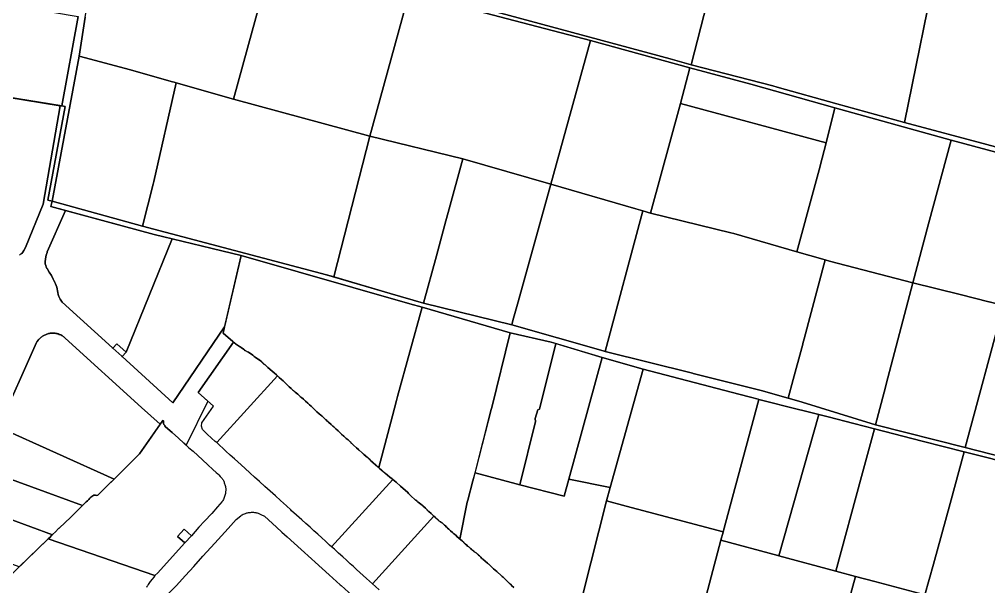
# Model space of a CAD drawing. Header units: metres. Extents: x 3 to 1005126, y 39 to 4383651.
# Drawn here: x 487051 to 487755, y 4370983 to 4371396 of the extents above; entities that cross this region are included whole.
import ezdxf

# ---------------------------------------------------------------- set-up
doc = ezdxf.new("R2010")
doc.units = ezdxf.units.M
doc.header["$MEASUREMENT"] = 0
doc.layers.add('TM_Llucmajor', color=7, linetype='Continuous')

msp = doc.modelspace()

# ---------------------------------------------------------------- linework, layer by layer
at = {"layer": 'TM_Llucmajor', "linetype": 'Continuous', "flags": 128}
for points in [[(487597.87, 4371347.12), (487538.55, 4371362.51), (487561.77, 4371453.24), (487561.85, 4371453.55), (487566.13, 4371469.93), (487566.77, 4371472.36), (487570.09, 4371485.22), (487572.88, 4371484.46), (487579.89, 4371482.54), (487598.3, 4371477.49), (487611.51, 4371473.86), (487647.01, 4371464.13), (487648.25, 4371463.78), (487668.36, 4371457.97), (487668.95, 4371457.8), (487670.91, 4371457.23), (487673.19, 4371456.57), (487673.67, 4371456.43), (487718.44, 4371443.44), (487693.44, 4371320.48), (487644.36, 4371334.16), (487601, 4371346.25), (487597.87, 4371347.12)], [(487131.5, 4371358.75), (487094.4, 4371368.76), (487098.72, 4371397.23), (487112.41, 4371473.87), (487198.28, 4371449.82), (487199.78, 4371449.4), (487234.69, 4371440.74), (487232.82, 4371433.95), (487206.32, 4371337.63), (487164.71, 4371349.44), (487163.17, 4371349.87), (487162.19, 4371350.15), (487132.22, 4371358.55), (487131.5, 4371358.75)], [(487812.94, 4371288.54), (487693.44, 4371320.48), (487718.44, 4371443.44), (487779.7, 4371428.08), (487783.83, 4371427.04), (487801.46, 4371422.03), (487803.36, 4371421.49), (487844.65, 4371409.97), (487900.61, 4371394.38), (487872.97, 4371272.3), (487813.95, 4371288.27), (487812.94, 4371288.54)], [(487305.44, 4371310.58), (487206.32, 4371337.63), (487232.82, 4371433.95), (487234.69, 4371440.74), (487333.85, 4371414.89), (487305.44, 4371310.58)], [(487081.75, 4371332.61), (486976.71, 4371349.54), (486988.45, 4371416.94), (487008.33, 4371413.14), (487056.32, 4371403.97), (487093.48, 4371397.61), (487081.75, 4371332.61)], [(487372.9, 4371294.18), (487305.44, 4371310.58), (487333.85, 4371414.89), (487465.63, 4371380.06), (487436.7, 4371275.79), (487372.9, 4371294.18)], [(487498.4, 4371257.82), (487436.7, 4371275.79), (487465.63, 4371380.06), (487537.71, 4371360.29), (487530.81, 4371334.46), (487509.17, 4371254.83), (487503.41, 4371256.43), (487498.4, 4371257.82)], [(487140.21, 4371245.21), (487074.68, 4371263.42), (487094.4, 4371368.76), (487131.5, 4371358.75), (487132.22, 4371358.55), (487162.19, 4371350.15), (487163.17, 4371349.87), (487164.71, 4371349.44), (487148.47, 4371277.82), (487147.98, 4371275.9), (487140.21, 4371245.21)], [(487636.67, 4371305.74), (487530.81, 4371334.46), (487537.71, 4371360.29), (487581.83, 4371348.38), (487642.81, 4371331.34), (487636.67, 4371305.74)], [(487305.44, 4371310.58), (487279.23, 4371208.4), (487273.91, 4371209.96), (487140.21, 4371245.21), (487147.98, 4371275.9), (487148.47, 4371277.82), (487164.71, 4371349.44), (487206.32, 4371337.63), (487305.44, 4371310.58)], [(487567.39, 4371240.4), (487509.17, 4371254.83), (487530.81, 4371334.46), (487636.67, 4371305.74), (487632.25, 4371289.18), (487632.14, 4371288.78), (487627.82, 4371272.84), (487615.32, 4371226.67), (487569.66, 4371239.84), (487567.39, 4371240.4)], [(487634.19, 4371221.34), (487615.32, 4371226.67), (487627.82, 4371272.84), (487632.14, 4371288.78), (487632.25, 4371289.18), (487636.67, 4371305.74), (487642.81, 4371331.34), (487727.3, 4371307.83), (487711, 4371246.98), (487699.56, 4371204.22), (487638.96, 4371219.98), (487635.94, 4371220.84), (487634.19, 4371221.34)], [(487305.44, 4371310.58), (487372.9, 4371294.18), (487362.24, 4371255.19), (487360.6, 4371249.19), (487353.65, 4371223.81), (487344.24, 4371189.39), (487320.12, 4371196.45), (487279.23, 4371208.4), (487305.44, 4371310.58)], [(487733.97, 4371195.54), (487699.56, 4371204.22), (487711, 4371246.98), (487727.3, 4371307.83), (487769.72, 4371296.48), (487791.95, 4371290.54), (487790.67, 4371285.62), (487783.36, 4371257.49), (487783.19, 4371256.84), (487765.22, 4371187.66), (487754.84, 4371190.28), (487754.72, 4371190.31), (487733.97, 4371195.54)], [(487408.36, 4371173.72), (487344.24, 4371189.39), (487353.65, 4371223.81), (487360.6, 4371249.19), (487362.24, 4371255.19), (487372.9, 4371294.18), (487436.7, 4371275.79), (487412.94, 4371190.22), (487409.21, 4371176.78), (487408.36, 4371173.72)], [(487474.68, 4371154.72), (487408.36, 4371173.72), (487409.21, 4371176.78), (487412.94, 4371190.22), (487436.7, 4371275.79), (487498.4, 4371257.82), (487503.41, 4371256.43), (487476.16, 4371154.35), (487474.68, 4371154.72)], [(487118.77, 4371156.6), (487118.62, 4371156.71), (487118.53, 4371156.8), (487082, 4371190.02), (487080.48, 4371192.22), (487079.6, 4371194.09), (487079.11, 4371195.69), (487078.8, 4371197.11), (487078.57, 4371198.42), (487078.31, 4371199.68), (487077.99, 4371200.92), (487077.62, 4371202.13), (487077.19, 4371203.29), (487076.71, 4371204.39), (487076.2, 4371205.49), (487076.03, 4371205.8), (487075.53, 4371206.85), (487074.14, 4371209.44), (487072.64, 4371211.96), (487071.03, 4371214.42), (487070.95, 4371214.57), (487070.44, 4371215.64), (487070.05, 4371216.69), (487069.76, 4371217.84), (487069.62, 4371219.3), (487069.78, 4371221.62), (487070.26, 4371224.25), (487071.05, 4371226.19), (487071.2, 4371226.54), (487084.52, 4371256.56), (487148.81, 4371239.13), (487161.82, 4371236), (487128.35, 4371153.78), (487121.69, 4371159.83), (487118.77, 4371156.6)], [(487539.54, 4371138.4), (487476.16, 4371154.35), (487503.41, 4371256.43), (487509.17, 4371254.83), (487567.39, 4371240.4), (487569.66, 4371239.84), (487615.32, 4371226.67), (487634.19, 4371221.34), (487635.94, 4371220.84), (487620.56, 4371163.35), (487619.7, 4371160.12), (487619.58, 4371159.67), (487618.86, 4371156.98), (487612.7, 4371133.96), (487609.06, 4371120.34), (487589.32, 4371125.79), (487540.13, 4371138.25), (487539.54, 4371138.4)], [(487161.82, 4371236), (487211.94, 4371223.95), (487199.84, 4371172.07), (487162.27, 4371117.04), (487162.26, 4371117.06), (487125.42, 4371150.55), (487128.35, 4371153.78), (487161.82, 4371236)], [(487205.91, 4371161.39), (487198.78, 4371167.53), (487211.94, 4371223.95), (487334.26, 4371188.98), (487343.35, 4371186.39), (487325.53, 4371121.45), (487324.76, 4371118.66), (487321.79, 4371107.41), (487311.93, 4371070.02), (487305.53, 4371075.54), (487303.91, 4371076.93), (487303.42, 4371077.39), (487302.5, 4371078.15), (487302.07, 4371078.51), (487300.84, 4371079.58), (487299.81, 4371080.52), (487297.54, 4371082.6), (487297.1, 4371083), (487295.54, 4371084.37), (487293.38, 4371086.3), (487291.99, 4371087.56), (487291.88, 4371087.68), (487291.49, 4371088.06), (487290.99, 4371088.57), (487289.51, 4371089.95), (487288.2, 4371091.14), (487286.37, 4371092.82), (487285.57, 4371093.52), (487284.72, 4371094.28), (487284.24, 4371094.7), (487282.49, 4371096.33), (487282.26, 4371096.54), (487280.87, 4371097.76), (487280.6, 4371098), (487279.84, 4371098.72), (487279.12, 4371099.41), (487278.42, 4371100.07), (487277.28, 4371101.16), (487275.43, 4371102.79), (487274.9, 4371103.27), (487274.22, 4371103.93), (487273.59, 4371104.59), (487273.24, 4371104.91), (487272.99, 4371105.17), (487272.51, 4371105.61), (487270.39, 4371107.38), (487269.74, 4371107.92), (487268.49, 4371109.02), (487266.84, 4371110.48), (487266.36, 4371110.94), (487265.44, 4371111.82), (487263.99, 4371113.21), (487262.68, 4371114.46), (487261.6, 4371115.45), (487260.97, 4371116.02), (487260.42, 4371116.6), (487258.65, 4371118.2), (487257.06, 4371119.6), (487255.66, 4371120.84), (487255.26, 4371121.17), (487254.78, 4371121.59), (487254.24, 4371122.05), (487253.67, 4371122.52), (487252.97, 4371123.2), (487251.18, 4371124.8), (487250.17, 4371125.63), (487249.98, 4371125.78), (487249.49, 4371126.16), (487248.72, 4371126.89), (487248.46, 4371127.16), (487248.25, 4371127.37), (487246.77, 4371128.67), (487245.87, 4371129.5), (487244.91, 4371130.45), (487243.79, 4371131.51), (487243.06, 4371132.23), (487242.34, 4371132.86), (487241.15, 4371133.92), (487239.49, 4371135.46), (487238.22, 4371136.59), (487237.51, 4371137.22), (487235.83, 4371138.76), (487234.53, 4371139.97), (487231.34, 4371142.72), (487230.15, 4371143.79), (487229.24, 4371144.54), (487228.83, 4371144.87), (487228.74, 4371144.95), (487228.5, 4371145.11), (487228.29, 4371145.26), (487228.15, 4371145.34), (487227.97, 4371145.52), (487227.88, 4371145.62), (487227.76, 4371145.78), (487227.61, 4371145.98), (487227.24, 4371146.36), (487227.03, 4371146.54), (487226.87, 4371146.67), (487226.59, 4371146.86), (487225.99, 4371147.48), (487224.8, 4371148.33), (487224.33, 4371148.66), (487223.13, 4371149.47), (487222.17, 4371150.17), (487221.43, 4371150.7), (487220.82, 4371151.18), (487220.29, 4371151.6), (487217.13, 4371153.72), (487216.43, 4371154.11), (487214.88, 4371154.88), (487214.68, 4371154.98), (487214.42, 4371155.13), (487214.24, 4371155.23), (487214.12, 4371155.34), (487214.07, 4371155.46), (487214.03, 4371155.59), (487213.94, 4371155.73), (487213.81, 4371155.86), (487213.58, 4371155.99), (487211.81, 4371157.16), (487211.15, 4371157.57), (487210.79, 4371157.78), (487209.9, 4371158.38), (487208.57, 4371159.24), (487207.81, 4371159.81), (487207.37, 4371160.13), (487205.91, 4371161.39)], [(487609.96, 4371120.09), (487609.06, 4371120.34), (487612.7, 4371133.96), (487618.86, 4371156.98), (487619.58, 4371159.67), (487619.7, 4371160.12), (487620.56, 4371163.35), (487635.94, 4371220.84), (487638.96, 4371219.98), (487699.56, 4371204.22), (487680.27, 4371130.48), (487678.91, 4371125.3), (487678.76, 4371124.73), (487672.45, 4371101), (487619.28, 4371117.53), (487609.96, 4371120.09)], [(487737.56, 4371084.38), (487672.45, 4371101), (487678.76, 4371124.73), (487678.91, 4371125.3), (487680.27, 4371130.48), (487699.56, 4371204.22), (487733.97, 4371195.54), (487754.72, 4371190.31), (487754.84, 4371190.28), (487765.22, 4371187.66), (487737.56, 4371084.38)], [(487316.72, 4371065.62), (487311.93, 4371070.02), (487321.79, 4371107.41), (487324.76, 4371118.66), (487325.53, 4371121.45), (487343.35, 4371186.39), (487407.12, 4371167.73), (487393.81, 4371113.45), (487393.49, 4371112.16), (487380.22, 4371060.39), (487376.44, 4371046.29), (487376.05, 4371044.83), (487370.73, 4371017.99), (487369.95, 4371018.63), (487368.6, 4371019.81), (487367.97, 4371020.45), (487366.79, 4371021.54), (487366.11, 4371022.1), (487365.4, 4371022.71), (487363.93, 4371024.04), (487362.67, 4371025.14), (487361.76, 4371026), (487361.38, 4371026.34), (487360.76, 4371026.96), (487360.16, 4371027.56), (487359.56, 4371028.09), (487359.33, 4371028.34), (487359.15, 4371028.53), (487358.56, 4371029.06), (487357.72, 4371029.74), (487357.32, 4371030.13), (487356.75, 4371030.49), (487356.57, 4371030.6), (487356.16, 4371030.84), (487355.9, 4371030.97), (487355.49, 4371031.24), (487355.29, 4371031.38), (487354.88, 4371031.85), (487354.57, 4371032.14), (487353.06, 4371033.56), (487351.82, 4371034.69), (487349.74, 4371036.57), (487348.2, 4371037.95), (487347.77, 4371038.3), (487347.45, 4371038.59), (487347.28, 4371038.77), (487347.17, 4371038.91), (487347.07, 4371039.03), (487346.97, 4371039.16), (487346.87, 4371039.32), (487346.78, 4371039.42), (487346.66, 4371039.55), (487346.56, 4371039.66), (487346.42, 4371039.78), (487346.17, 4371039.97), (487345.91, 4371040.21), (487345.63, 4371040.48), (487343.77, 4371042.22), (487343.27, 4371042.7), (487341.42, 4371044.01), (487340.4, 4371044.74), (487339.97, 4371045.12), (487339.72, 4371045.34), (487339.37, 4371045.67), (487338.72, 4371046.2), (487338.33, 4371046.55), (487337.72, 4371047), (487335.49, 4371049.02), (487335.07, 4371049.39), (487334.83, 4371049.66), (487333.41, 4371051.17), (487332.81, 4371051.8), (487327.68, 4371056.35), (487324.43, 4371059.24), (487323.53, 4371060.01), (487321.99, 4371061.33), (487321.63, 4371061.63), (487319.93, 4371062.96), (487318.15, 4371064.41), (487316.72, 4371065.62)], [(487801.71, 4371068.06), (487737.56, 4371084.38), (487765.22, 4371187.66), (487828.66, 4371170.67), (487801.71, 4371068.06)], [(487119.75, 4371061.47), (487035.84, 4371099.25), (487063.4, 4371160.87), (487063.67, 4371161.29), (487063.72, 4371161.4), (487064.46, 4371162.38), (487064.86, 4371162.85), (487065.28, 4371163.31), (487065.72, 4371163.74), (487066.17, 4371164.16), (487066.65, 4371164.55), (487067.14, 4371164.93), (487067.64, 4371165.28), (487068.17, 4371165.61), (487068.7, 4371165.91), (487069.25, 4371166.2), (487069.81, 4371166.45), (487070.38, 4371166.69), (487070.96, 4371166.9), (487071.55, 4371167.08), (487072.15, 4371167.23), (487072.75, 4371167.36), (487073.36, 4371167.47), (487073.97, 4371167.54), (487074.59, 4371167.59), (487075.2, 4371167.62), (487075.84, 4371167.61), (487076.03, 4371167.6), (487076.18, 4371167.58), (487076.27, 4371167.58), (487076.38, 4371167.56), (487076.93, 4371167.5), (487077.49, 4371167.4), (487078.25, 4371167.23), (487078.63, 4371167.13), (487079, 4371167.01), (487079.18, 4371166.96), (487079.92, 4371166.69), (487080.28, 4371166.54), (487080.67, 4371166.35), (487080.92, 4371166.24), (487081.67, 4371165.83), (487082.17, 4371165.53), (487082.65, 4371165.2), (487083.12, 4371164.85), (487083.32, 4371164.69), (487083.57, 4371164.47), (487083.76, 4371164.32), (487084.2, 4371163.93), (487139.66, 4371113.52), (487153.03, 4371101.33), (487143.28, 4371087.14), (487138.19, 4371079.94), (487137.37, 4371079.06), (487130.22, 4371071.85), (487122.26, 4371063.95), (487119.75, 4371061.47)], [(487411.52, 4371058.16), (487381.68, 4371066.1), (487393.49, 4371112.16), (487393.81, 4371113.45), (487407.12, 4371167.73), (487437.08, 4371161.12), (487440.46, 4371160.09), (487428.39, 4371112.42), (487427.21, 4371111.91), (487425.44, 4371105.5), (487425.63, 4371103.44), (487414.16, 4371057.45), (487411.52, 4371058.16)], [(487194.14, 4371088.01), (487193.03, 4371088.97), (487190.47, 4371091.39), (487187.28, 4371094.2), (487183.75, 4371097.5), (487183.15, 4371099.91), (487183.44, 4371102.43), (487191.83, 4371114.47), (487180.68, 4371124.52), (487206.24, 4371161.06), (487207.27, 4371160.2), (487207.81, 4371159.81), (487208.57, 4371159.24), (487209.9, 4371158.38), (487210.79, 4371157.78), (487211.15, 4371157.57), (487211.81, 4371157.16), (487213.58, 4371155.99), (487213.81, 4371155.86), (487213.94, 4371155.73), (487214.03, 4371155.59), (487214.07, 4371155.46), (487214.12, 4371155.34), (487214.18, 4371155.27), (487214.24, 4371155.23), (487214.33, 4371155.17), (487214.42, 4371155.13), (487214.68, 4371154.98), (487214.88, 4371154.88), (487216.43, 4371154.11), (487217.13, 4371153.72), (487220.29, 4371151.6), (487220.82, 4371151.18), (487221.43, 4371150.7), (487222.17, 4371150.17), (487223.13, 4371149.47), (487224.33, 4371148.66), (487225.99, 4371147.48), (487226.59, 4371146.86), (487226.87, 4371146.67), (487227.03, 4371146.54), (487227.24, 4371146.36), (487227.61, 4371145.98), (487227.88, 4371145.62), (487227.97, 4371145.52), (487228.15, 4371145.34), (487228.29, 4371145.26), (487228.5, 4371145.11), (487228.74, 4371144.95), (487228.83, 4371144.87), (487229.24, 4371144.54), (487230.15, 4371143.79), (487231.34, 4371142.72), (487234.53, 4371139.97), (487235.83, 4371138.76), (487237.51, 4371137.22), (487238.22, 4371136.59), (487194.14, 4371088.01)], [(487446.41, 4371049.18), (487414.16, 4371057.45), (487425.63, 4371103.44), (487425.44, 4371105.5), (487427.21, 4371111.91), (487428.39, 4371112.42), (487440.46, 4371160.09), (487473.95, 4371149.93), (487449.72, 4371061.55), (487446.41, 4371049.18)], [(487125.42, 4371150.55), (487125.32, 4371150.62), (487125.2, 4371150.73), (487125.19, 4371150.75), (487118.77, 4371156.6), (487121.69, 4371159.83), (487128.35, 4371153.78), (487125.42, 4371150.55)], [(487479.77, 4371055.42), (487449.72, 4371061.55), (487473.95, 4371149.93), (487503.74, 4371141.43), (487479.77, 4371055.42)], [(487491.3, 4371041.89), (487477.05, 4371045.63), (487479.77, 4371055.42), (487503.74, 4371141.43), (487573.18, 4371123.24), (487581.67, 4371121.02), (487587.16, 4371119.58), (487587.69, 4371119.45), (487561.84, 4371023.33), (487491.3, 4371041.89)], [(487291.88, 4371087.68), (487291.99, 4371087.56), (487293.38, 4371086.3), (487295.54, 4371084.37), (487297.54, 4371082.6), (487299.81, 4371080.52), (487301.25, 4371079.2), (487303.42, 4371077.39), (487303.91, 4371076.93), (487304.54, 4371076.34), (487306.03, 4371074.91), (487307.68, 4371073.39), (487311.06, 4371070.45), (487312.67, 4371069.02), (487314.65, 4371067.34), (487316.57, 4371065.75), (487318.15, 4371064.41), (487319.93, 4371062.96), (487321.63, 4371061.63), (487321.99, 4371061.33), (487277.56, 4371012.26), (487276, 4371013.61), (487273.04, 4371016.39), (487270.47, 4371018.77), (487267.49, 4371021.52), (487264.74, 4371024), (487261.95, 4371026.55), (487258.86, 4371029.32), (487255.99, 4371031.87), (487252.19, 4371035.34), (487248.53, 4371038.6), (487247.95, 4371039.15), (487244.75, 4371042.13), (487240.44, 4371046.02), (487236.86, 4371049.3), (487232.93, 4371052.77), (487229.19, 4371056.1), (487225.19, 4371059.78), (487221.58, 4371062.97), (487218.45, 4371065.84), (487214.49, 4371069.41), (487209.47, 4371074.03), (487206.97, 4371076.29), (487203.99, 4371078.95), (487200.74, 4371081.95), (487194.14, 4371088.01), (487238.22, 4371136.59), (487239.49, 4371135.46), (487241.15, 4371133.92), (487242.34, 4371132.86), (487243.06, 4371132.23), (487243.79, 4371131.51), (487244.91, 4371130.45), (487245.87, 4371129.5), (487246.77, 4371128.67), (487248.25, 4371127.37), (487248.72, 4371126.89), (487249.49, 4371126.16), (487250.17, 4371125.63), (487251.18, 4371124.8), (487252.97, 4371123.2), (487253.67, 4371122.52), (487254.24, 4371122.05), (487254.78, 4371121.59), (487255.66, 4371120.84), (487257.06, 4371119.6), (487258.65, 4371118.2), (487260.42, 4371116.6), (487260.97, 4371116.02), (487261.6, 4371115.45), (487262.68, 4371114.46), (487263.99, 4371113.21), (487265.44, 4371111.82), (487266.84, 4371110.48), (487268.49, 4371109.02), (487269.74, 4371107.92), (487272.51, 4371105.61), (487272.99, 4371105.17), (487273.24, 4371104.91), (487273.59, 4371104.59), (487274.22, 4371103.93), (487274.9, 4371103.27), (487275.43, 4371102.79), (487277.28, 4371101.16), (487278.42, 4371100.07), (487279.12, 4371099.41), (487279.84, 4371098.72), (487280.6, 4371098), (487282.26, 4371096.54), (487284.24, 4371094.7), (487284.72, 4371094.28), (487286.37, 4371092.82), (487288.2, 4371091.14), (487289.51, 4371089.95), (487290.99, 4371088.57), (487291.88, 4371087.68)], [(487601.48, 4371006.02), (487560.17, 4371017.1), (487561.72, 4371022.87), (487561.84, 4371023.33), (487587.69, 4371119.45), (487616.55, 4371112.19), (487619.61, 4371111.42), (487629.24, 4371109), (487631.27, 4371108.49), (487602.14, 4371005.84), (487601.48, 4371006.02)], [(487122.26, 4371063.95), (487130.22, 4371071.85), (487137.37, 4371079.06), (487138.19, 4371079.94), (487143.28, 4371087.14), (487155.02, 4371104.23), (487155.56, 4371103.88), (487155.51, 4371103.3), (487155.58, 4371102.66), (487155.66, 4371101.87), (487155.83, 4371101.32), (487156.15, 4371100.79), (487156.47, 4371100.29), (487157.08, 4371099.54), (487161.82, 4371095.39), (487166.47, 4371091.16), (487170.4, 4371087.64), (487173.99, 4371084.37), (487176.97, 4371081.78), (487180.4, 4371078.63), (487183.85, 4371075.48), (487187.68, 4371071.95), (487191.37, 4371068.62), (487193.81, 4371066.32), (487194.88, 4371065.3), (487195.63, 4371064.56), (487196.61, 4371063.53), (487197.15, 4371062.95), (487197.68, 4371062.43), (487198.13, 4371061.93), (487198.46, 4371061.45), (487198.78, 4371060.93), (487199.04, 4371060.41), (487199.25, 4371059.93), (487199.51, 4371059.38), (487199.68, 4371058.82), (487199.9, 4371058.16), (487200.13, 4371057.55), (487200.28, 4371056.99), (487200.45, 4371056.17), (487200.6, 4371055.49), (487200.68, 4371054.91), (487200.76, 4371054.29), (487200.76, 4371053.75), (487200.72, 4371053.11), (487200.67, 4371052.45), (487200.5, 4371051.16), (487200.34, 4371050.27), (487200.18, 4371049.61), (487199.94, 4371048.82), (487199.37, 4371047.42), (487199.01, 4371046.62), (487198.72, 4371046), (487198.47, 4371045.55), (487198.24, 4371045.23), (487194.65, 4371041.32), (487190.58, 4371036.62), (487185.42, 4371031.1), (487181.24, 4371026.56), (487175.76, 4371020.44), (487170.47, 4371025.2), (487168.08, 4371022.53), (487165.69, 4371019.86), (487170.95, 4371015.13), (487155.47, 4370998.09), (487151.33, 4370993.5), (487149.28, 4370991.41), (487071.75, 4371018.13), (487073.15, 4371019.46), (487073.94, 4371020.22), (487074.97, 4371021.2), (487077.1, 4371023.35), (487079.38, 4371025.6), (487079.76, 4371026.01), (487088.27, 4371033.96), (487097.76, 4371043.36), (487098.4, 4371043.99), (487098.97, 4371044.56), (487099.51, 4371045.09), (487100.31, 4371045.87), (487101.28, 4371046.84), (487102.15, 4371047.7), (487102.9, 4371048.36), (487103.63, 4371048.95), (487104.13, 4371049.37), (487105.04, 4371049.9), (487106.16, 4371049.84), (487107.09, 4371049.65), (487107.78, 4371049.96), (487114.24, 4371056.05), (487122.26, 4371063.95)], [(487643.58, 4370994.73), (487602.14, 4371005.84), (487631.27, 4371108.49), (487638.02, 4371106.75), (487656.58, 4371101.95), (487671.65, 4371098.05), (487662.27, 4371063.5), (487643.58, 4370994.73)], [(487096.74, 4371042.35), (487022.55, 4371069.54), (487022.76, 4371070), (487022.85, 4371070.23), (487022.89, 4371070.3), (487022.92, 4371070.38), (487035.84, 4371099.25), (487119.75, 4371061.47), (487114.24, 4371056.05), (487107.78, 4371049.96), (487107.09, 4371049.65), (487106.16, 4371049.84), (487105.04, 4371049.9), (487104.13, 4371049.37), (487103.63, 4371048.95), (487102.9, 4371048.36), (487102.15, 4371047.7), (487101.28, 4371046.84), (487100.31, 4371045.87), (487099.51, 4371045.09), (487098.97, 4371044.56), (487098.4, 4371043.99), (487097.76, 4371043.36), (487096.74, 4371042.35)], [(487658, 4370990.88), (487643.58, 4370994.73), (487662.27, 4371063.5), (487671.65, 4371098.05), (487706.18, 4371089.18), (487736.75, 4371081.38), (487726.53, 4371043.86), (487714.5, 4370999.65), (487708.3, 4370977.43), (487671.91, 4370987.17), (487658, 4370990.88)], [(487773.59, 4370959.93), (487708.3, 4370977.43), (487714.5, 4370999.65), (487726.53, 4371043.86), (487736.75, 4371081.38), (487778.05, 4371070.86), (487800.91, 4371065.06), (487773.59, 4370959.93)], [(487074.88, 4371021.11), (487011.81, 4371044.24), (487012.05, 4371044.87), (487012.07, 4371044.95), (487012.17, 4371045.24), (487014.1, 4371050.64), (487022.55, 4371069.54), (487096.74, 4371042.35), (487088.27, 4371033.96), (487079.76, 4371026.01), (487079.38, 4371025.6), (487077.1, 4371023.35), (487074.97, 4371021.2), (487074.88, 4371021.11)], [(487277.56, 4371012.26), (487321.99, 4371061.33), (487324.43, 4371059.24), (487327.68, 4371056.35), (487332.81, 4371051.8), (487333.41, 4371051.17), (487334.83, 4371049.66), (487335.07, 4371049.39), (487335.49, 4371049.02), (487337.72, 4371047), (487338.33, 4371046.55), (487338.72, 4371046.2), (487339.37, 4371045.67), (487339.72, 4371045.34), (487339.97, 4371045.12), (487340.4, 4371044.74), (487343.27, 4371042.7), (487343.77, 4371042.22), (487345.63, 4371040.48), (487345.91, 4371040.21), (487346.17, 4371039.97), (487346.42, 4371039.78), (487346.56, 4371039.66), (487346.66, 4371039.55), (487346.78, 4371039.42), (487346.87, 4371039.32), (487346.97, 4371039.16), (487347.07, 4371039.03), (487347.17, 4371038.91), (487347.28, 4371038.77), (487347.45, 4371038.59), (487347.77, 4371038.3), (487348.2, 4371037.95), (487349.74, 4371036.57), (487351.82, 4371034.69), (487307.23, 4370985.44), (487305.01, 4370987.45), (487302.92, 4370989.35), (487300.53, 4370991.59), (487298.06, 4370993.78), (487295.61, 4370995.97), (487293.44, 4370997.99), (487291.12, 4371000.09), (487288.36, 4371002.6), (487285.62, 4371005.06), (487282.65, 4371007.74), (487279.56, 4371010.52), (487277.56, 4371012.26)], [(487050.67, 4370997.72), (487001.65, 4371015.68), (487011.81, 4371044.24), (487074.88, 4371021.11), (487073.94, 4371020.22), (487073.15, 4371019.46), (487071.75, 4371018.13), (487050.67, 4370997.72)], [(487453.02, 4370943.87), (487451.83, 4370944.97), (487460.29, 4370978.74), (487477.05, 4371045.63), (487491.3, 4371041.89), (487561.84, 4371023.33), (487561.72, 4371022.87), (487560.17, 4371017.1), (487530.75, 4370905.99), (487530.4, 4370904.29), (487528.59, 4370905.15), (487528.25, 4370905.31), (487494.84, 4370921.12), (487479.62, 4370928.33), (487463.78, 4370935.82), (487462.49, 4370936.43), (487462.18, 4370936.58), (487458.3, 4370939.62), (487453.33, 4370943.53), (487453.02, 4370943.87)], [(487170.95, 4371015.13), (487165.69, 4371019.86), (487168.08, 4371022.53), (487170.47, 4371025.2), (487175.76, 4371020.44), (487175.06, 4371019.67), (487171.65, 4371015.91), (487170.95, 4371015.13)], [(487546.29, 4370896.76), (487530.4, 4370904.29), (487530.75, 4370905.99), (487560.17, 4371017.1), (487601.48, 4371006.02), (487602.14, 4371005.84), (487643.58, 4370994.73), (487658, 4370990.88), (487648.05, 4370954.63), (487647.97, 4370954.31), (487624.16, 4370862.31), (487623.87, 4370860.04), (487613.33, 4370865.03), (487603.51, 4370869.68), (487596.6, 4370872.95), (487592.7, 4370874.8), (487588.22, 4370876.93), (487581.68, 4370880.01), (487576.91, 4370882.27), (487571.52, 4370884.83), (487561.36, 4370889.64), (487560.82, 4370889.89), (487554.22, 4370893.02), (487546.29, 4370896.76)], [(487651.5, 4370846.96), (487623.87, 4370860.04), (487624.16, 4370862.31), (487647.97, 4370954.31), (487648.05, 4370954.63), (487658, 4370990.88), (487671.91, 4370987.17), (487708.3, 4370977.43), (487671.19, 4370838.08), (487670.32, 4370834.96), (487655.95, 4370844.86), (487651.5, 4370846.96)]]:
    msp.add_lwpolyline(points, close=True, dxfattribs=at)
for points in [[(487561.77, 4371453.24), (487538.55, 4371362.51), (487523.3, 4371366.86), (487523.3, 4371366.86), (487320.66, 4371421.76)], [(487320.66, 4371421.76), (487523.3, 4371366.86), (487538.55, 4371362.51), (487597.87, 4371347.12), (487601, 4371346.25), (487644.36, 4371334.16), (487693.44, 4371320.48), (487812.94, 4371288.54)], [(487769.72, 4371296.48), (487727.3, 4371307.83), (487642.81, 4371331.34), (487581.83, 4371348.38), (487537.71, 4371360.29), (487465.63, 4371380.06), (487333.85, 4371414.89)], [(487098.72, 4371397.23), (487094.4, 4371368.76), (487074.68, 4371263.42), (487074.68, 4371263.42), (487071.68, 4371264.24), (487084.24, 4371332.21), (487081.75, 4371332.61), (487093.48, 4371397.61)], [(486976.71, 4371349.54), (487080.45, 4371332.82), (487068.17, 4371261.22), (487055.4, 4371229.67), (487054.26, 4371227.66), (487053.37, 4371226.37), (487052.6, 4371225.52), (487051.79, 4371224.84), (487050.89, 4371224.29)], [(487050.89, 4371224.29), (487051.79, 4371224.84), (487052.6, 4371225.52), (487053.37, 4371226.37), (487054.26, 4371227.66), (487055.4, 4371229.67), (487068.17, 4371261.22), (487080.45, 4371332.82), (487081.75, 4371332.61), (487084.24, 4371332.21), (487071.68, 4371264.24), (487074.68, 4371263.42), (487073.71, 4371259.49), (487084.52, 4371256.56), (487071.2, 4371226.54), (487071.05, 4371226.19), (487070.26, 4371224.25), (487069.78, 4371221.62), (487069.62, 4371219.3), (487069.76, 4371217.84), (487070.05, 4371216.69), (487070.44, 4371215.64), (487070.95, 4371214.57), (487071.03, 4371214.42), (487072.64, 4371211.96), (487074.14, 4371209.44), (487075.53, 4371206.85), (487076.03, 4371205.8), (487076.2, 4371205.49), (487076.71, 4371204.39), (487077.19, 4371203.29), (487077.62, 4371202.13), (487077.99, 4371200.92), (487078.31, 4371199.68), (487078.57, 4371198.42), (487078.8, 4371197.11), (487079.11, 4371195.69), (487079.6, 4371194.09), (487080.48, 4371192.22), (487082, 4371190.02), (487118.53, 4371156.8), (487118.62, 4371156.71), (487118.77, 4371156.6), (487125.19, 4371150.75), (487125.2, 4371150.73), (487125.32, 4371150.62), (487125.42, 4371150.55), (487162.26, 4371117.06), (487162.27, 4371117.04), (487199.84, 4371172.07), (487199.84, 4371172.07), (487198.78, 4371167.53), (487205.91, 4371161.39), (487207.37, 4371160.13), (487207.27, 4371160.2), (487206.24, 4371161.06), (487180.68, 4371124.52), (487187.74, 4371118.15), (487172.06, 4371086.12), (487170.4, 4371087.64), (487166.47, 4371091.16), (487161.82, 4371095.39), (487157.08, 4371099.54), (487156.47, 4371100.29), (487156.15, 4371100.79), (487155.83, 4371101.32), (487155.66, 4371101.87), (487155.58, 4371102.66), (487155.51, 4371103.3), (487155.56, 4371103.88), (487155.02, 4371104.23), (487153.03, 4371101.33), (487139.66, 4371113.52), (487084.2, 4371163.93), (487083.76, 4371164.32), (487083.57, 4371164.47), (487083.32, 4371164.69), (487083.12, 4371164.85), (487082.65, 4371165.2), (487082.17, 4371165.53), (487081.67, 4371165.83), (487080.92, 4371166.24), (487080.67, 4371166.35), (487080.28, 4371166.54), (487079.92, 4371166.69), (487079.18, 4371166.96), (487079, 4371167.01), (487078.63, 4371167.13), (487078.25, 4371167.23), (487077.49, 4371167.4), (487076.93, 4371167.5), (487076.38, 4371167.56), (487076.27, 4371167.58), (487076.18, 4371167.58), (487076.03, 4371167.6), (487075.84, 4371167.61), (487075.2, 4371167.62), (487074.59, 4371167.59), (487073.97, 4371167.54), (487073.36, 4371167.47), (487072.75, 4371167.36), (487072.15, 4371167.23), (487071.55, 4371167.08), (487070.96, 4371166.9), (487070.38, 4371166.69), (487069.81, 4371166.45), (487069.25, 4371166.2), (487068.7, 4371165.91), (487068.17, 4371165.61), (487067.64, 4371165.28), (487067.14, 4371164.93), (487066.65, 4371164.55), (487066.17, 4371164.16), (487065.72, 4371163.74), (487065.28, 4371163.31), (487064.86, 4371162.85), (487064.46, 4371162.38), (487063.72, 4371161.4), (487063.67, 4371161.29), (487063.4, 4371160.87), (487035.84, 4371099.25)], [(487778.05, 4371070.86), (487736.75, 4371081.38), (487706.18, 4371089.18), (487671.65, 4371098.05), (487656.58, 4371101.95), (487638.02, 4371106.75), (487631.27, 4371108.49), (487629.24, 4371109), (487619.61, 4371111.42), (487616.55, 4371112.19), (487587.69, 4371119.45), (487587.16, 4371119.58), (487581.67, 4371121.02), (487573.18, 4371123.24), (487503.74, 4371141.43), (487473.95, 4371149.93), (487437.08, 4371161.12), (487407.12, 4371167.73), (487343.35, 4371186.39), (487334.26, 4371188.98), (487211.94, 4371223.95), (487148.81, 4371239.13), (487073.71, 4371259.49), (487074.68, 4371263.42), (487140.21, 4371245.21), (487273.91, 4371209.96), (487320.12, 4371196.45), (487344.24, 4371189.39), (487408.36, 4371173.72), (487474.68, 4371154.72), (487476.16, 4371154.35), (487539.54, 4371138.4), (487540.13, 4371138.25), (487589.32, 4371125.79), (487609.06, 4371120.34), (487609.96, 4371120.09), (487619.28, 4371117.53), (487672.45, 4371101), (487737.56, 4371084.38), (487801.71, 4371068.06)], [(487409.95, 4370982.87), (487408.28, 4370984.35), (487408.23, 4370984.39), (487406.79, 4370985.8), (487405.07, 4370987.41), (487403.33, 4370989.02), (487402.03, 4370990.27), (487401.5, 4370990.82), (487400.91, 4370991.35), (487397.58, 4370994.42), (487396.35, 4370995.43), (487395.17, 4370996.43), (487394.22, 4370997.27), (487392.61, 4370998.84), (487391.78, 4370999.67), (487391.31, 4371000.09), (487390.84, 4371000.49), (487389.01, 4371001.95), (487387.34, 4371003.32), (487386.92, 4371003.65), (487386.78, 4371003.75), (487386.5, 4371003.95), (487386.41, 4371004.04), (487385.81, 4371004.82), (487384.94, 4371005.8), (487384.29, 4371006.38), (487384.04, 4371006.63), (487383.62, 4371006.99), (487383.29, 4371007.26), (487382.79, 4371007.64), (487382.49, 4371007.86), (487382.04, 4371008.18), (487381.47, 4371008.56), (487381.18, 4371008.82), (487380.9, 4371009.07), (487380.07, 4371009.77), (487379.69, 4371010.09), (487379.14, 4371010.53), (487378.32, 4371011.2), (487377.15, 4371012.23), (487376.32, 4371012.93), (487375.74, 4371013.47), (487374.74, 4371014.34), (487374.43, 4371014.57), (487374.28, 4371014.7), (487374.1, 4371014.87), (487373.72, 4371015.2), (487373.63, 4371015.31), (487373.59, 4371015.42), (487373.43, 4371015.66), (487373.26, 4371015.87), (487373.06, 4371016.04), (487372.91, 4371016.2), (487372.57, 4371016.45), (487372.25, 4371016.74), (487371.44, 4371017.41), (487370.73, 4371017.99), (487376.05, 4371044.83), (487376.44, 4371046.29), (487380.22, 4371060.39), (487380.22, 4371060.39), (487381.68, 4371066.1), (487411.52, 4371058.16), (487414.16, 4371057.45), (487446.41, 4371049.18), (487449.72, 4371061.55), (487479.77, 4371055.42), (487477.05, 4371045.63), (487460.29, 4370978.74)], [(487159.51, 4370978.77), (487164.95, 4370984.35), (487171.26, 4370991.24), (487171.54, 4370991.54), (487177.47, 4370998.03), (487184.15, 4371005.52), (487192.88, 4371015), (487202.49, 4371025.66), (487208.24, 4371032.09), (487211.65, 4371034.97), (487211.82, 4371035.09), (487212.15, 4371035.27), (487212.76, 4371035.59), (487213.47, 4371035.95), (487214.38, 4371036.37), (487214.99, 4371036.67), (487215.5, 4371036.81), (487216.03, 4371036.99), (487216.47, 4371037.07), (487217.33, 4371037.2), (487218.02, 4371037.3), (487218.65, 4371037.38), (487219.35, 4371037.41), (487220.31, 4371037.42), (487220.81, 4371037.41), (487221.58, 4371037.36), (487222.04, 4371037.34), (487222.56, 4371037.22), (487223.06, 4371037.12), (487223.56, 4371036.98), (487224.2, 4371036.75), (487224.86, 4371036.45), (487225.75, 4371036.03), (487226.27, 4371035.79), (487228.81, 4371034.6), (487237.63, 4371026.6), (487241.46, 4371023.1), (487245.32, 4371019.56), (487255.56, 4371010.33), (487262.95, 4371003.62), (487265.7, 4371001.12), (487275.76, 4370991.95), (487283.74, 4370984.76), (487284.43, 4370984.14), (487303.09, 4370967.29)], [(487312.06, 4370981.1), (487309.44, 4370983.52), (487307.31, 4370985.37), (487307.23, 4370985.44), (487307.23, 4370985.44), (487351.82, 4371034.69), (487353.06, 4371033.56), (487354.88, 4371031.85), (487355.29, 4371031.38), (487355.49, 4371031.24), (487355.9, 4371030.97), (487356.16, 4371030.84), (487356.57, 4371030.6), (487357.32, 4371030.13), (487357.72, 4371029.74), (487358.56, 4371029.06), (487359.15, 4371028.53), (487359.33, 4371028.34), (487359.56, 4371028.09), (487360.16, 4371027.56), (487360.76, 4371026.96), (487361.38, 4371026.34), (487361.76, 4371026), (487362.67, 4371025.14), (487363.93, 4371024.04), (487365.4, 4371022.71), (487366.11, 4371022.1), (487366.79, 4371021.54), (487367.97, 4371020.45), (487368.6, 4371019.81), (487369.95, 4371018.63), (487371.44, 4371017.41), (487372.57, 4371016.45), (487372.91, 4371016.2), (487373.06, 4371016.04), (487373.26, 4371015.87), (487373.43, 4371015.66), (487373.59, 4371015.42), (487373.63, 4371015.31), (487373.72, 4371015.2), (487374.1, 4371014.87), (487374.28, 4371014.7), (487374.43, 4371014.57), (487374.74, 4371014.34), (487375.74, 4371013.47), (487376.32, 4371012.93), (487377.15, 4371012.23), (487378.32, 4371011.2), (487379.69, 4371010.09), (487380.9, 4371009.07), (487381.47, 4371008.56), (487382.04, 4371008.18), (487382.49, 4371007.86), (487383.29, 4371007.26), (487383.62, 4371006.99), (487384.04, 4371006.63), (487384.29, 4371006.38), (487384.94, 4371005.8), (487385.81, 4371004.82), (487386.41, 4371004.04), (487386.5, 4371003.95), (487386.78, 4371003.75), (487387.34, 4371003.32), (487389.01, 4371001.95), (487390.84, 4371000.49), (487391.31, 4371000.09), (487391.78, 4370999.67), (487392.61, 4370998.84), (487394.22, 4370997.27), (487395.17, 4370996.43), (487396.35, 4370995.43), (487397.58, 4370994.42), (487400.91, 4370991.35), (487401.5, 4370990.82), (487402.03, 4370990.27), (487403.33, 4370989.02), (487405.07, 4370987.41), (487406.79, 4370985.8), (487408.28, 4370984.35), (487409.95, 4370982.87)], [(486998.82, 4370947.51), (487071.75, 4371018.13), (487149.28, 4370991.41), (487148.57, 4370990.39), (487147.33, 4370988.85), (487145.81, 4370987.03), (487144.88, 4370985.72), (487144.31, 4370984.88), (487143.88, 4370984.09), (487143.56, 4370983.45), (487143.22, 4370982.76)]]:
    msp.add_lwpolyline(points, dxfattribs=at)

doc.saveas('drawing.dxf')
